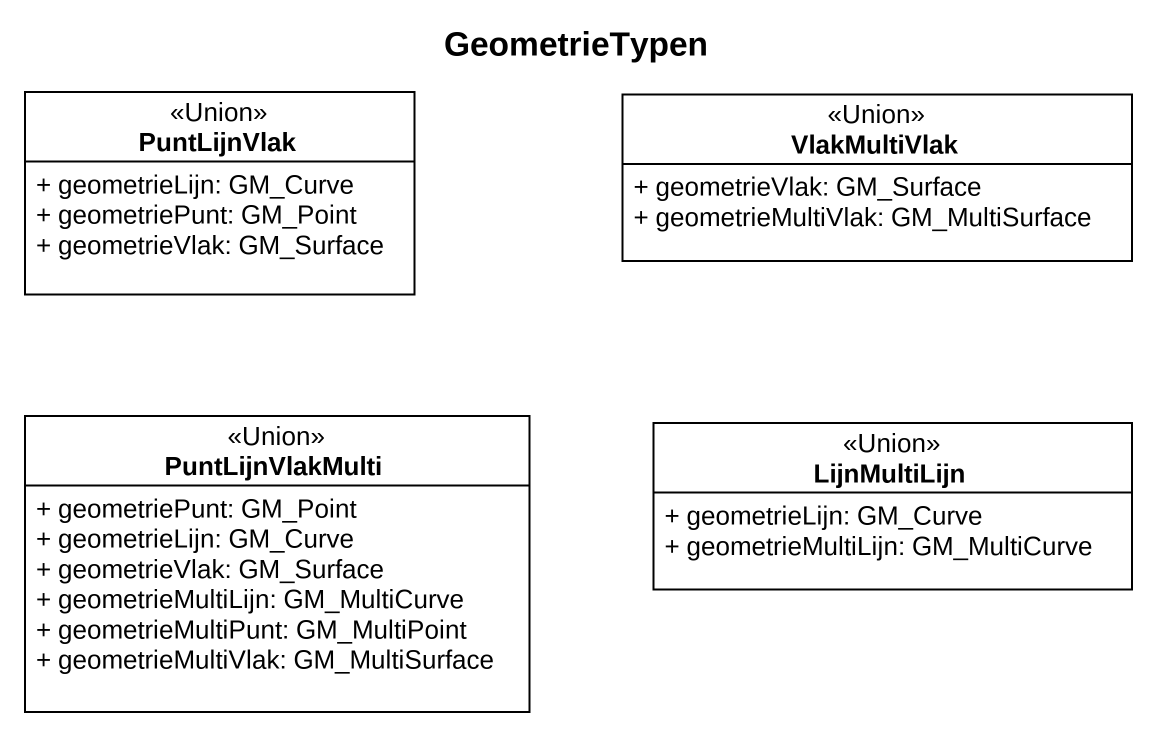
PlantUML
@startuml
title GeometrieTypen
hide circle
hide empty members
skinparam classAttributeIconSize 0
class PuntLijnVlak <<Union>> {
  + geometrieLijn: GM_Curve
  + geometriePunt: GM_Point
  + geometrieVlak: GM_Surface
}
class VlakMultiVlak <<Union>> {
  + geometrieVlak: GM_Surface
  + geometrieMultiVlak: GM_MultiSurface
}
class PuntLijnVlakMulti <<Union>> {
  + geometriePunt: GM_Point
  + geometrieLijn: GM_Curve
  + geometrieVlak: GM_Surface
  + geometrieMultiLijn: GM_MultiCurve
  + geometrieMultiPunt: GM_MultiPoint
  + geometrieMultiVlak: GM_MultiSurface
}
class LijnMultiLijn <<Union>> {
  + geometrieLijn: GM_Curve
  + geometrieMultiLijn: GM_MultiCurve
}
@enduml
